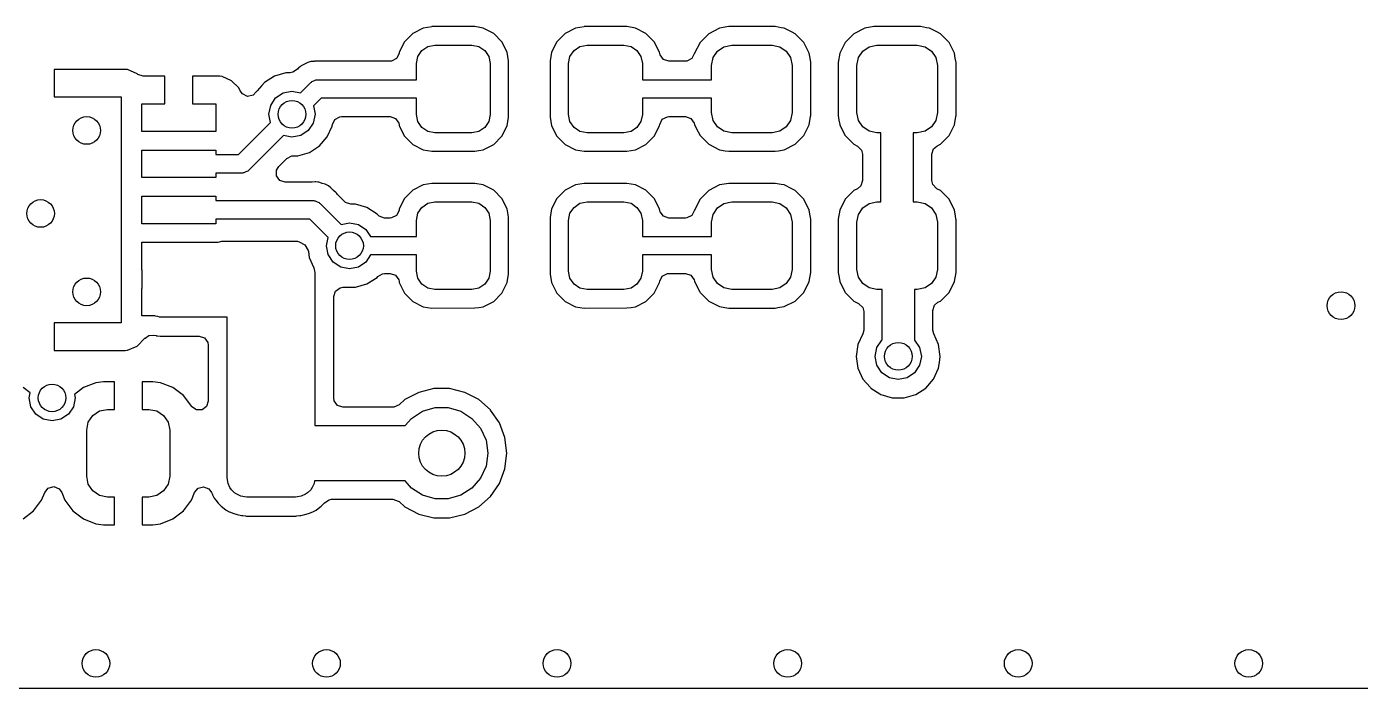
# Model space of a CAD drawing. Extents: x 100.3 to 197.2, y -144.7 to -85.3.
# Drawn here: x 162.75 to 177.21, y -144.7 to -137.52 of the extents above; entities that cross this region are included whole.
import ezdxf

# ---------------------------------------------------------------- set-up
doc = ezdxf.new("R2010")
doc.units = 0
doc.layers.add('BLACK', color=7, linetype='CONTINUOUS')

msp = doc.modelspace()

# ---------------------------------------------------------------- linework, layer by layer
at = {"layer": 'BLACK', "linetype": 'CONTINUOUS'}
for p, q in [((166.937, -137.597), (166.847, -137.687)), ((167.05, -137.539), (166.937, -137.597)), ((167.143, -137.525), (167.05, -137.539)), ((167.05, -137.539), (167.05, -137.539)), ((167.607, -137.524), (167.143, -137.524)), ((167.143, -137.524), (167.143, -137.525)), ((167.7, -137.539), (167.607, -137.524)), ((167.813, -137.597), (167.7, -137.539)), ((167.7, -137.539), (167.7, -137.539)), ((167.903, -137.687), (167.813, -137.597)), ((168.587, -137.597), (168.497, -137.687)), ((168.7, -137.539), (168.587, -137.597)), ((168.793, -137.525), (168.7, -137.539)), ((168.7, -137.539), (168.7, -137.539)), ((169.257, -137.524), (168.793, -137.524)), ((168.793, -137.524), (168.793, -137.525)), ((169.35, -137.539), (169.257, -137.524)), ((169.463, -137.597), (169.35, -137.539)), ((169.35, -137.539), (169.35, -137.539)), ((169.553, -137.687), (169.463, -137.597)), ((170.144, -137.6), (170.05, -137.694)), ((170.263, -137.54), (170.144, -137.6)), ((170.361, -137.524), (170.263, -137.54)), ((170.263, -137.54), (170.263, -137.54)), ((170.864, -137.524), (170.361, -137.524)), ((170.361, -137.524), (170.361, -137.524)), ((170.931, -137.535), (170.864, -137.524)), ((170.864, -137.524), (170.864, -137.524)), ((170.962, -137.54), (170.931, -137.535)), ((171.05, -137.585), (170.962, -137.54)), ((170.962, -137.54), (170.962, -137.54)), ((171.081, -137.6), (171.05, -137.585)), ((171.175, -137.694), (171.081, -137.6)), ((171.719, -137.6), (171.625, -137.694)), ((171.838, -137.54), (171.719, -137.6)), ((171.936, -137.524), (171.838, -137.54)), ((171.838, -137.54), (171.838, -137.54)), ((172.439, -137.524), (171.936, -137.524)), ((171.936, -137.524), (171.936, -137.524)), ((172.506, -137.535), (172.439, -137.524)), ((172.439, -137.524), (172.439, -137.524)), ((172.537, -137.54), (172.506, -137.535)), ((172.625, -137.585), (172.537, -137.54)), ((172.537, -137.54), (172.537, -137.54)), ((172.656, -137.6), (172.625, -137.585)), ((172.75, -137.694), (172.656, -137.6)), ((166.789, -137.8), (166.787, -137.814)), ((166.847, -137.687), (166.789, -137.8)), ((166.789, -137.8), (166.789, -137.8)), ((166.99, -137.848), (167.034, -137.784)), ((167.034, -137.784), (167.098, -137.74)), ((167.098, -137.74), (167.175, -137.725)), ((167.175, -137.725), (167.575, -137.725)), ((167.575, -137.725), (167.652, -137.74)), ((167.652, -137.74), (167.716, -137.784)), ((167.716, -137.784), (167.76, -137.848)), ((167.961, -137.8), (167.903, -137.687)), ((167.975, -137.893), (167.961, -137.8)), ((167.961, -137.8), (167.961, -137.8)), ((167.961, -137.8), (167.961, -137.8)), ((168.439, -137.8), (168.424, -137.893)), ((168.497, -137.687), (168.439, -137.8)), ((168.64, -137.848), (168.684, -137.784)), ((168.684, -137.784), (168.748, -137.74)), ((168.748, -137.74), (168.825, -137.725)), ((168.825, -137.725), (169.225, -137.725)), ((169.225, -137.725), (169.302, -137.74)), ((169.302, -137.74), (169.366, -137.784)), ((169.366, -137.784), (169.41, -137.848)), ((169.611, -137.8), (169.553, -137.687)), ((169.613, -137.816), (169.611, -137.8)), ((169.611, -137.8), (169.611, -137.8)), ((169.611, -137.8), (169.611, -137.8)), ((170.05, -137.694), (169.99, -137.813)), ((170.192, -137.86), (170.239, -137.789)), ((170.239, -137.789), (170.31, -137.742)), ((170.31, -137.742), (170.394, -137.725)), ((170.394, -137.725), (170.831, -137.725)), ((170.831, -137.725), (170.915, -137.742)), ((170.915, -137.742), (170.986, -137.789)), ((170.986, -137.789), (171.033, -137.86)), ((171.235, -137.813), (171.175, -137.694)), ((171.625, -137.694), (171.565, -137.813)), ((171.767, -137.86), (171.814, -137.789)), ((171.814, -137.789), (171.885, -137.742)), ((171.885, -137.742), (171.969, -137.725)), ((171.969, -137.725), (172.406, -137.725)), ((172.406, -137.725), (172.49, -137.742)), ((172.49, -137.742), (172.561, -137.789)), ((172.561, -137.789), (172.608, -137.86)), ((172.81, -137.813), (172.75, -137.694)), ((165.727, -137.948), (165.72, -137.955)), ((165.756, -137.935), (165.727, -137.948)), ((165.762, -137.932), (165.756, -137.935)), ((165.79, -137.915), (165.762, -137.932)), ((165.799, -137.913), (165.79, -137.915)), ((165.79, -137.915), (165.79, -137.915)), ((165.821, -137.906), (165.799, -137.913)), ((165.83, -137.902), (165.821, -137.906)), ((165.862, -137.901), (165.83, -137.902)), ((165.869, -137.9), (165.862, -137.901)), ((165.872, -137.899), (165.869, -137.9)), ((165.892, -137.899), (165.872, -137.899)), ((165.894, -137.899), (165.892, -137.899)), ((165.902, -137.899), (165.894, -137.899)), ((165.942, -137.897), (165.902, -137.899)), ((165.951, -137.898), (165.942, -137.897)), ((165.965, -137.899), (165.951, -137.897)), ((165.951, -137.897), (165.951, -137.898)), ((166.689, -137.899), (165.965, -137.899)), ((166.704, -137.898), (166.689, -137.899)), ((166.759, -137.871), (166.704, -137.898)), ((166.787, -137.816), (166.759, -137.871)), ((166.787, -137.814), (166.787, -137.816)), ((166.975, -137.925), (166.99, -137.848)), ((166.975, -138.1), (166.975, -137.925)), ((167.76, -137.848), (167.775, -137.925)), ((167.775, -137.925), (167.775, -138.475)), ((167.975, -138.507), (167.975, -137.893)), ((167.975, -137.893), (167.975, -137.893)), ((167.975, -137.893), (167.975, -137.893)), ((168.424, -137.893), (168.424, -138.507)), ((168.625, -137.925), (168.64, -137.848)), ((168.625, -138.475), (168.625, -137.925)), ((169.41, -137.848), (169.425, -137.925)), ((169.425, -137.925), (169.425, -138.1)), ((169.617, -137.831), (169.613, -137.816)), ((169.653, -137.881), (169.617, -137.831)), ((169.711, -137.899), (169.653, -137.881)), ((169.892, -137.899), (169.711, -137.899)), ((169.907, -137.898), (169.892, -137.899)), ((169.962, -137.871), (169.907, -137.898)), ((169.987, -137.82), (169.962, -137.871)), ((169.988, -137.82), (169.987, -137.82)), ((169.99, -137.816), (169.988, -137.819)), ((169.988, -137.819), (169.988, -137.82)), ((169.99, -137.813), (169.99, -137.813)), ((169.99, -137.813), (169.99, -137.813)), ((169.99, -137.813), (169.99, -137.816)), ((169.99, -137.816), (169.99, -137.816)), ((170.175, -137.944), (170.192, -137.86)), ((170.175, -138.1), (170.175, -137.944)), ((171.033, -137.86), (171.05, -137.944)), ((171.05, -137.944), (171.05, -138.456)), ((171.243, -137.865), (171.235, -137.813)), ((171.25, -137.911), (171.243, -137.865)), ((171.25, -138.489), (171.25, -137.911)), ((171.565, -137.813), (171.549, -137.911)), ((171.549, -137.911), (171.549, -138.489)), ((171.565, -137.813), (171.565, -137.813)), ((171.75, -137.944), (171.767, -137.86)), ((171.75, -138.456), (171.75, -137.944)), ((172.608, -137.86), (172.625, -137.944)), ((172.625, -137.944), (172.625, -138.456)), ((172.818, -137.865), (172.81, -137.813)), ((172.826, -137.911), (172.818, -137.865)), ((172.826, -138.489), (172.826, -137.911)), ((163.819, -137.987), (163.049, -137.987)), ((163.049, -137.987), (163.049, -137.987)), ((163.049, -137.987), (163.049, -138.286)), ((163.844, -137.989), (163.819, -137.987)), ((163.946, -138.035), (163.844, -137.989)), ((163.948, -138.036), (163.946, -138.035)), ((163.956, -138.043), (163.948, -138.036)), ((164.014, -138.061), (163.956, -138.043)), ((164.249, -138.061), (164.014, -138.061)), ((164.249, -138.062), (164.249, -138.061)), ((164.249, -138.362), (164.249, -138.062)), ((164.844, -138.061), (164.549, -138.061)), ((164.549, -138.061), (164.549, -138.062)), ((164.549, -138.062), (164.549, -138.362)), ((164.869, -138.064), (164.844, -138.061)), ((164.971, -138.11), (164.869, -138.064)), ((165.437, -138.06), (165.328, -138.13)), ((165.561, -138.023), (165.437, -138.06)), ((165.437, -138.06), (165.437, -138.06)), ((165.607, -138.023), (165.561, -138.023)), ((165.636, -138.019), (165.607, -138.023)), ((165.686, -137.984), (165.636, -138.019)), ((165.694, -137.974), (165.686, -137.984)), ((165.702, -137.969), (165.694, -137.974)), ((165.72, -137.955), (165.702, -137.969)), ((165.051, -138.189), (164.971, -138.11)), ((165.065, -138.221), (165.051, -138.189)), ((165.089, -138.254), (165.065, -138.221)), ((165.237, -138.232), (165.204, -138.268)), ((165.239, -138.234), (165.237, -138.232)), ((165.243, -138.228), (165.239, -138.234)), ((165.249, -138.221), (165.243, -138.228)), ((165.301, -138.161), (165.249, -138.221)), ((165.328, -138.13), (165.301, -138.161)), ((165.53, -138.243), (165.626, -138.224)), ((165.626, -138.224), (165.717, -138.242)), ((165.717, -138.242), (165.829, -138.129)), ((165.829, -138.129), (165.836, -138.126)), ((165.836, -138.126), (165.841, -138.119)), ((165.841, -138.119), (165.863, -138.112)), ((165.863, -138.112), (165.884, -138.101)), ((165.884, -138.101), (165.892, -138.102)), ((165.892, -138.102), (165.9, -138.1)), ((165.9, -138.1), (166.975, -138.1)), ((169.425, -138.1), (170.175, -138.1)), ((163.049, -138.286), (163.774, -138.286)), ((163.774, -138.286), (163.774, -140.737)), ((163.999, -138.661), (163.999, -138.362)), ((163.999, -138.362), (164.249, -138.362)), ((164.549, -138.362), (164.799, -138.362)), ((164.799, -138.362), (164.799, -138.661)), ((165.144, -138.28), (165.089, -138.254)), ((165.204, -138.268), (165.144, -138.28)), ((165.376, -138.474), (165.395, -138.378)), ((165.395, -138.378), (165.449, -138.297)), ((165.449, -138.297), (165.53, -138.243)), ((165.941, -138.3), (165.858, -138.383)), ((166.975, -138.3), (165.941, -138.3)), ((166.975, -138.475), (166.975, -138.3)), ((170.175, -138.3), (169.425, -138.3)), ((169.425, -138.3), (169.425, -138.475)), ((170.175, -138.456), (170.175, -138.3)), ((165.394, -138.565), (165.376, -138.474)), ((165.876, -138.474), (165.857, -138.57)), ((165.858, -138.383), (165.876, -138.474)), ((166.092, -138.531), (166.146, -138.502)), ((166.146, -138.502), (166.163, -138.5)), ((166.163, -138.5), (166.689, -138.5)), ((166.689, -138.5), (166.747, -138.519)), ((166.747, -138.519), (166.783, -138.569)), ((166.99, -138.552), (166.975, -138.475)), ((167.775, -138.475), (167.76, -138.552)), ((167.961, -138.6), (167.975, -138.507)), ((167.975, -138.507), (167.975, -138.507)), ((168.424, -138.507), (168.425, -138.507)), ((168.425, -138.507), (168.439, -138.6)), ((168.64, -138.552), (168.625, -138.475)), ((169.425, -138.475), (169.41, -138.552)), ((169.641, -138.529), (169.696, -138.502)), ((169.696, -138.502), (169.711, -138.5)), ((169.711, -138.5), (169.892, -138.5)), ((169.892, -138.5), (169.95, -138.519)), ((169.95, -138.519), (169.986, -138.569)), ((170.192, -138.54), (170.175, -138.456)), ((171.05, -138.456), (171.033, -138.54)), ((171.235, -138.587), (171.249, -138.5)), ((171.249, -138.5), (171.25, -138.489)), ((171.549, -138.489), (171.557, -138.538)), ((171.767, -138.54), (171.75, -138.456)), ((172.625, -138.456), (172.608, -138.54)), ((172.81, -138.587), (172.824, -138.5)), ((172.824, -138.5), (172.826, -138.489)), ((164.799, -138.661), (163.999, -138.661)), ((165.047, -138.911), (165.394, -138.565)), ((165.803, -138.651), (165.722, -138.705)), ((165.857, -138.57), (165.803, -138.651)), ((166.009, -138.72), (166.063, -138.602)), ((166.063, -138.602), (166.065, -138.585)), ((166.065, -138.585), (166.092, -138.531)), ((166.783, -138.569), (166.787, -138.584)), ((166.787, -138.584), (166.789, -138.6)), ((166.789, -138.6), (166.789, -138.6)), ((166.789, -138.6), (166.847, -138.713)), ((167.034, -138.616), (166.99, -138.552)), ((167.098, -138.66), (167.034, -138.616)), ((167.175, -138.675), (167.098, -138.66)), ((167.652, -138.66), (167.575, -138.675)), ((167.716, -138.616), (167.652, -138.66)), ((167.76, -138.552), (167.716, -138.616)), ((167.903, -138.713), (167.961, -138.6)), ((168.439, -138.6), (168.439, -138.6)), ((168.439, -138.6), (168.497, -138.713)), ((168.684, -138.616), (168.64, -138.552)), ((168.748, -138.66), (168.684, -138.616)), ((168.825, -138.675), (168.748, -138.66)), ((169.302, -138.66), (169.225, -138.675)), ((169.366, -138.616), (169.302, -138.66)), ((169.41, -138.552), (169.366, -138.616)), ((169.553, -138.713), (169.611, -138.6)), ((169.611, -138.6), (169.613, -138.584)), ((169.613, -138.584), (169.641, -138.529)), ((169.986, -138.569), (169.99, -138.584)), ((169.99, -138.584), (169.99, -138.584)), ((169.99, -138.584), (169.99, -138.587)), ((169.99, -138.587), (170.029, -138.664)), ((170.029, -138.664), (170.05, -138.706)), ((170.239, -138.611), (170.192, -138.54)), ((170.31, -138.658), (170.239, -138.611)), ((170.394, -138.675), (170.31, -138.658)), ((170.915, -138.658), (170.831, -138.675)), ((170.986, -138.611), (170.915, -138.658)), ((171.033, -138.54), (170.986, -138.611)), ((171.175, -138.706), (171.235, -138.587)), ((171.557, -138.538), (171.565, -138.584)), ((171.565, -138.584), (171.565, -138.587)), ((171.565, -138.587), (171.565, -138.587)), ((171.565, -138.587), (171.604, -138.664)), ((171.604, -138.664), (171.625, -138.706)), ((171.814, -138.611), (171.767, -138.54)), ((171.885, -138.658), (171.814, -138.611)), ((171.969, -138.675), (171.885, -138.658)), ((172.49, -138.658), (172.406, -138.675)), ((172.561, -138.611), (172.49, -138.658)), ((172.608, -138.54), (172.561, -138.611)), ((172.75, -138.706), (172.81, -138.587)), ((165.535, -138.706), (165.159, -139.082)), ((165.626, -138.724), (165.535, -138.706)), ((165.722, -138.705), (165.626, -138.724)), ((165.924, -138.818), (166.009, -138.72)), ((166.847, -138.713), (166.937, -138.803)), ((166.937, -138.803), (167.05, -138.861)), ((167.575, -138.675), (167.175, -138.675)), ((167.7, -138.861), (167.813, -138.803)), ((167.813, -138.803), (167.903, -138.713)), ((168.497, -138.713), (168.587, -138.803)), ((168.587, -138.803), (168.7, -138.861)), ((169.225, -138.675), (168.825, -138.675)), ((169.35, -138.861), (169.463, -138.803)), ((169.463, -138.803), (169.553, -138.713)), ((170.05, -138.706), (170.144, -138.8)), ((170.144, -138.8), (170.263, -138.86)), ((170.831, -138.675), (170.394, -138.675)), ((170.962, -138.86), (171.081, -138.8)), ((171.081, -138.8), (171.175, -138.706)), ((171.625, -138.706), (171.719, -138.8)), ((171.719, -138.8), (171.719, -138.8)), ((171.719, -138.8), (171.758, -138.819)), ((172.012, -138.675), (171.969, -138.675)), ((172.012, -139.425), (172.012, -138.675)), ((172.406, -138.675), (172.362, -138.675)), ((172.362, -138.675), (172.362, -139.425)), ((172.617, -138.819), (172.642, -138.807)), ((172.642, -138.807), (172.656, -138.8)), ((172.656, -138.8), (172.75, -138.706)), ((163.999, -139.161), (163.999, -138.862)), ((163.999, -138.862), (164.799, -138.862)), ((164.799, -138.862), (164.799, -138.911)), ((164.799, -138.911), (165.047, -138.911)), ((165.483, -139.042), (165.572, -138.953)), ((165.572, -138.953), (165.626, -138.926)), ((165.626, -138.926), (165.642, -138.924)), ((165.642, -138.924), (165.691, -138.924)), ((165.691, -138.924), (165.815, -138.888)), ((165.691, -138.924), (165.691, -138.924)), ((165.815, -138.888), (165.924, -138.818)), ((167.05, -138.861), (167.143, -138.875)), ((167.143, -138.875), (167.607, -138.875)), ((167.607, -138.875), (167.653, -138.868)), ((167.607, -138.875), (167.607, -138.875)), ((167.607, -138.875), (167.607, -138.875)), ((167.653, -138.868), (167.7, -138.861)), ((167.7, -138.861), (167.7, -138.861)), ((167.7, -138.861), (167.7, -138.861)), ((168.7, -138.861), (168.793, -138.875)), ((168.793, -138.875), (169.257, -138.875)), ((169.257, -138.875), (169.303, -138.868)), ((169.257, -138.875), (169.257, -138.875)), ((169.257, -138.875), (169.257, -138.875)), ((169.303, -138.868), (169.35, -138.861)), ((169.35, -138.861), (169.35, -138.861)), ((169.35, -138.861), (169.35, -138.861)), ((170.263, -138.86), (170.324, -138.87)), ((170.324, -138.87), (170.361, -138.875)), ((170.361, -138.875), (170.361, -138.875)), ((170.361, -138.875), (170.864, -138.875)), ((170.864, -138.875), (170.901, -138.87)), ((170.901, -138.87), (170.962, -138.86)), ((171.758, -138.819), (171.801, -138.863)), ((171.801, -138.863), (171.812, -138.908)), ((171.812, -138.908), (171.812, -139.192)), ((172.563, -138.908), (172.582, -138.849)), ((172.563, -139.192), (172.563, -138.908)), ((172.582, -138.849), (172.617, -138.819)), ((165.125, -139.1), (165.104, -139.11)), ((165.147, -139.092), (165.125, -139.1)), ((165.152, -139.086), (165.147, -139.092)), ((165.159, -139.082), (165.152, -139.086)), ((165.459, -139.081), (165.483, -139.042)), ((165.459, -139.143), (165.459, -139.081)), ((164.799, -139.161), (163.999, -139.161)), ((165.088, -139.112), (164.799, -139.112)), ((164.799, -139.112), (164.799, -139.161)), ((165.096, -139.109), (165.088, -139.112)), ((165.104, -139.11), (165.096, -139.109)), ((165.495, -139.192), (165.459, -139.143)), ((165.553, -139.211), (165.495, -139.192)), ((165.837, -139.211), (165.553, -139.211)), ((165.844, -139.211), (165.837, -139.211)), ((165.876, -139.206), (165.844, -139.211)), ((165.885, -139.208), (165.876, -139.206)), ((165.876, -139.206), (165.876, -139.206)), ((165.908, -139.211), (165.885, -139.208)), ((165.918, -139.211), (165.908, -139.211)), ((165.947, -139.223), (165.918, -139.211)), ((165.918, -139.211), (165.918, -139.211)), ((165.918, -139.211), (165.918, -139.211)), ((165.918, -139.211), (165.918, -139.211)), ((165.954, -139.225), (165.947, -139.223)), ((165.985, -139.232), (165.954, -139.225)), ((165.993, -139.237), (165.985, -139.232)), ((165.985, -139.232), (165.985, -139.232)), ((166.013, -139.248), (165.993, -139.237)), ((166.022, -139.252), (166.013, -139.248)), ((167.05, -139.239), (166.937, -139.297)), ((167.143, -139.225), (167.05, -139.239)), ((167.05, -139.239), (167.05, -139.239)), ((167.607, -139.225), (167.143, -139.225)), ((167.143, -139.225), (167.143, -139.225)), ((167.7, -139.239), (167.607, -139.225)), ((167.813, -139.297), (167.7, -139.239)), ((167.7, -139.239), (167.7, -139.239)), ((168.7, -139.239), (168.587, -139.297)), ((168.793, -139.225), (168.7, -139.239)), ((168.7, -139.239), (168.7, -139.239)), ((169.257, -139.225), (168.793, -139.225)), ((168.793, -139.225), (168.793, -139.225)), ((169.35, -139.239), (169.257, -139.225)), ((169.463, -139.297), (169.35, -139.239)), ((169.35, -139.239), (169.35, -139.239)), ((170.263, -139.24), (170.144, -139.3)), ((170.361, -139.225), (170.263, -139.24)), ((170.263, -139.24), (170.263, -139.24)), ((170.864, -139.225), (170.361, -139.225)), ((170.361, -139.225), (170.361, -139.225)), ((170.929, -139.235), (170.864, -139.225)), ((170.864, -139.225), (170.864, -139.225)), ((170.962, -139.24), (170.929, -139.235)), ((171.047, -139.283), (170.962, -139.24)), ((170.962, -139.24), (170.962, -139.24)), ((171.812, -139.192), (171.793, -139.251)), ((172.574, -139.237), (172.563, -139.192)), ((172.617, -139.281), (172.574, -139.237)), ((163.999, -139.661), (163.999, -139.362)), ((163.999, -139.362), (164.799, -139.362)), ((164.799, -139.362), (164.799, -139.411)), ((166.046, -139.273), (166.022, -139.252)), ((166.051, -139.277), (166.046, -139.273)), ((166.054, -139.279), (166.051, -139.277)), ((166.068, -139.293), (166.054, -139.279)), ((166.07, -139.295), (166.068, -139.293)), ((166.076, -139.3), (166.07, -139.295)), ((166.105, -139.327), (166.076, -139.3)), ((166.111, -139.335), (166.105, -139.327)), ((166.112, -139.334), (166.111, -139.335)), ((166.12, -139.345), (166.112, -139.334)), ((166.195, -139.421), (166.12, -139.345)), ((166.847, -139.387), (166.789, -139.5)), ((166.937, -139.297), (166.847, -139.387)), ((167.903, -139.387), (167.813, -139.297)), ((167.961, -139.5), (167.903, -139.387)), ((168.497, -139.387), (168.439, -139.5)), ((168.587, -139.297), (168.497, -139.387)), ((169.553, -139.387), (169.463, -139.297)), ((169.611, -139.5), (169.553, -139.387)), ((170.05, -139.394), (169.99, -139.513)), ((170.144, -139.3), (170.05, -139.394)), ((171.081, -139.3), (171.047, -139.283)), ((171.175, -139.394), (171.081, -139.3)), ((171.235, -139.513), (171.175, -139.394)), ((171.625, -139.394), (171.565, -139.513)), ((171.719, -139.3), (171.625, -139.394)), ((171.758, -139.281), (171.719, -139.3)), ((171.793, -139.251), (171.758, -139.281)), ((172.656, -139.3), (172.617, -139.281)), ((172.75, -139.394), (172.656, -139.3)), ((172.656, -139.3), (172.656, -139.3)), ((172.81, -139.513), (172.75, -139.394)), ((164.799, -139.411), (165.862, -139.411)), ((165.862, -139.411), (165.869, -139.414)), ((165.869, -139.414), (165.877, -139.413)), ((165.877, -139.413), (165.898, -139.423)), ((165.898, -139.423), (165.92, -139.431)), ((165.92, -139.431), (165.925, -139.437)), ((165.925, -139.437), (165.932, -139.441)), ((165.932, -139.441), (166.159, -139.668)), ((166.207, -139.431), (166.195, -139.421)), ((166.265, -139.45), (166.207, -139.431)), ((166.315, -139.45), (166.265, -139.45)), ((166.439, -139.486), (166.315, -139.45)), ((166.315, -139.45), (166.315, -139.45)), ((166.548, -139.556), (166.439, -139.486)), ((166.439, -139.486), (166.439, -139.486)), ((166.439, -139.486), (166.439, -139.486)), ((166.439, -139.486), (166.439, -139.486)), ((166.787, -139.516), (166.759, -139.571)), ((166.789, -139.5), (166.787, -139.516)), ((166.99, -139.548), (167.034, -139.484)), ((167.034, -139.484), (167.098, -139.44)), ((167.098, -139.44), (167.175, -139.425)), ((167.175, -139.425), (167.575, -139.425)), ((167.575, -139.425), (167.652, -139.44)), ((167.652, -139.44), (167.716, -139.484)), ((167.716, -139.484), (167.76, -139.548)), ((167.971, -139.564), (167.961, -139.5)), ((167.961, -139.5), (167.961, -139.5)), ((167.961, -139.5), (167.961, -139.5)), ((168.439, -139.5), (168.424, -139.593)), ((168.64, -139.548), (168.684, -139.484)), ((168.684, -139.484), (168.748, -139.44)), ((168.748, -139.44), (168.825, -139.425)), ((168.825, -139.425), (169.225, -139.425)), ((169.225, -139.425), (169.302, -139.44)), ((169.302, -139.44), (169.366, -139.484)), ((169.366, -139.484), (169.41, -139.548)), ((169.613, -139.516), (169.611, -139.5)), ((169.611, -139.5), (169.611, -139.5)), ((169.611, -139.5), (169.611, -139.5)), ((169.617, -139.531), (169.613, -139.516)), ((169.653, -139.581), (169.617, -139.531)), ((169.987, -139.52), (169.962, -139.571)), ((169.988, -139.52), (169.987, -139.52)), ((169.99, -139.516), (169.988, -139.519)), ((169.988, -139.519), (169.988, -139.52)), ((169.99, -139.513), (169.99, -139.513)), ((169.99, -139.513), (169.99, -139.513)), ((169.99, -139.513), (169.99, -139.516)), ((169.99, -139.516), (169.99, -139.516)), ((170.192, -139.56), (170.239, -139.489)), ((170.239, -139.489), (170.31, -139.442)), ((170.31, -139.442), (170.394, -139.425)), ((170.394, -139.425), (170.831, -139.425)), ((170.831, -139.425), (170.915, -139.442)), ((170.915, -139.442), (170.986, -139.489)), ((170.986, -139.489), (171.033, -139.56)), ((171.245, -139.574), (171.235, -139.513)), ((171.565, -139.513), (171.549, -139.611)), ((171.565, -139.513), (171.565, -139.513)), ((171.767, -139.56), (171.814, -139.489)), ((171.814, -139.489), (171.885, -139.442)), ((171.885, -139.442), (171.969, -139.425)), ((171.969, -139.425), (172.012, -139.425)), ((172.362, -139.425), (172.406, -139.425)), ((172.406, -139.425), (172.49, -139.442)), ((172.49, -139.442), (172.561, -139.489)), ((172.561, -139.489), (172.608, -139.56)), ((172.82, -139.574), (172.81, -139.513)), ((164.799, -139.661), (163.999, -139.661)), ((165.82, -139.612), (164.799, -139.612)), ((164.799, -139.612), (164.799, -139.661)), ((166.018, -139.809), (165.82, -139.612)), ((166.159, -139.668), (166.25, -139.65)), ((166.25, -139.65), (166.346, -139.669)), ((166.346, -139.669), (166.427, -139.723)), ((166.556, -139.565), (166.548, -139.556)), ((166.548, -139.556), (166.548, -139.556)), ((166.573, -139.581), (166.556, -139.565)), ((166.631, -139.6), (166.573, -139.581)), ((166.689, -139.6), (166.631, -139.6)), ((166.704, -139.598), (166.689, -139.6)), ((166.759, -139.571), (166.704, -139.598)), ((166.975, -139.625), (166.99, -139.548)), ((166.975, -139.8), (166.975, -139.625)), ((167.76, -139.548), (167.775, -139.625)), ((167.775, -139.625), (167.775, -140.175)), ((167.975, -139.593), (167.971, -139.564)), ((167.975, -140.207), (167.975, -139.593)), ((168.424, -139.593), (168.424, -140.207)), ((168.625, -139.625), (168.64, -139.548)), ((168.625, -140.175), (168.625, -139.625)), ((169.41, -139.548), (169.425, -139.625)), ((169.425, -139.625), (169.425, -139.8)), ((169.711, -139.6), (169.653, -139.581)), ((169.892, -139.6), (169.711, -139.6)), ((169.907, -139.598), (169.892, -139.6)), ((169.962, -139.571), (169.907, -139.598)), ((170.175, -139.644), (170.192, -139.56)), ((170.175, -139.8), (170.175, -139.644)), ((171.033, -139.56), (171.05, -139.644)), ((171.05, -139.644), (171.05, -140.156)), ((171.25, -139.61), (171.245, -139.574)), ((171.25, -139.611), (171.25, -139.61)), ((171.25, -140.189), (171.25, -139.611)), ((171.549, -139.611), (171.549, -140.189)), ((171.75, -139.644), (171.767, -139.56)), ((171.75, -140.156), (171.75, -139.644)), ((172.608, -139.56), (172.625, -139.644)), ((172.625, -139.644), (172.625, -140.156)), ((172.825, -139.61), (172.82, -139.574)), ((172.826, -139.611), (172.825, -139.61)), ((172.826, -140), (172.826, -139.611)), ((166, -139.9), (166.018, -139.809)), ((166.427, -139.723), (166.478, -139.8)), ((166.478, -139.8), (166.975, -139.8)), ((169.425, -139.8), (170.175, -139.8)), ((163.999, -140.161), (163.999, -139.862)), ((163.999, -139.862), (164.799, -139.862)), ((164.799, -139.862), (164.799, -139.862)), ((164.799, -139.862), (164.819, -139.862)), ((164.819, -139.862), (164.824, -139.861)), ((164.819, -139.862), (164.819, -139.862)), ((164.824, -139.861), (164.867, -139.852)), ((164.867, -139.852), (164.891, -139.85)), ((164.891, -139.85), (165.663, -139.85)), ((165.663, -139.85), (165.687, -139.852)), ((165.687, -139.852), (165.704, -139.856)), ((165.704, -139.856), (165.766, -139.889)), ((165.766, -139.889), (165.802, -139.95)), ((165.802, -139.95), (165.804, -139.961)), ((165.804, -139.961), (165.813, -140.028)), ((166.019, -139.996), (166, -139.9)), ((165.813, -140.028), (165.813, -140.028)), ((165.813, -140.028), (165.813, -140.028)), ((165.813, -140.028), (165.813, -140.028)), ((165.813, -140.028), (165.864, -140.138)), ((166.073, -140.077), (166.019, -139.996)), ((166.154, -140.131), (166.073, -140.077)), ((166.427, -140.077), (166.346, -140.131)), ((166.478, -140), (166.427, -140.077)), ((166.975, -140), (166.478, -140)), ((166.975, -140.175), (166.975, -140)), ((170.175, -140), (169.425, -140)), ((169.425, -140), (169.425, -140.175)), ((170.175, -140.156), (170.175, -140)), ((172.826, -140.189), (172.826, -140)), ((164, -140.161), (163.999, -140.161)), ((164, -140.362), (164, -140.161)), ((165.864, -140.138), (165.875, -140.191)), ((165.875, -140.191), (165.875, -141.85)), ((166.25, -140.15), (166.154, -140.131)), ((166.346, -140.131), (166.25, -140.15)), ((166.439, -140.314), (166.548, -140.244)), ((166.548, -140.244), (166.556, -140.235)), ((166.556, -140.235), (166.608, -140.203)), ((166.608, -140.203), (166.631, -140.201)), ((166.631, -140.201), (166.689, -140.201)), ((166.689, -140.201), (166.747, -140.219)), ((166.747, -140.219), (166.783, -140.269)), ((166.99, -140.252), (166.975, -140.175)), ((167.034, -140.316), (166.99, -140.252)), ((167.76, -140.252), (167.716, -140.316)), ((167.775, -140.175), (167.76, -140.252)), ((167.961, -140.3), (167.975, -140.207)), ((167.975, -140.207), (167.975, -140.207)), ((168.424, -140.207), (168.425, -140.207)), ((168.425, -140.207), (168.439, -140.3)), ((168.64, -140.252), (168.625, -140.175)), ((168.684, -140.316), (168.64, -140.252)), ((169.41, -140.252), (169.366, -140.316)), ((169.425, -140.175), (169.41, -140.252)), ((169.613, -140.284), (169.641, -140.229)), ((169.641, -140.229), (169.696, -140.202)), ((169.696, -140.202), (169.711, -140.201)), ((169.711, -140.201), (169.892, -140.201)), ((169.892, -140.201), (169.95, -140.219)), ((169.95, -140.219), (169.986, -140.269)), ((170.192, -140.24), (170.175, -140.156)), ((170.239, -140.311), (170.192, -140.24)), ((171.033, -140.24), (170.986, -140.311)), ((171.05, -140.156), (171.033, -140.24)), ((171.235, -140.287), (171.25, -140.189)), ((171.25, -140.189), (171.25, -140.189)), ((171.549, -140.189), (171.552, -140.207)), ((171.552, -140.207), (171.565, -140.284)), ((171.767, -140.24), (171.75, -140.156)), ((171.814, -140.311), (171.767, -140.24)), ((172.608, -140.24), (172.561, -140.311)), ((172.625, -140.156), (172.608, -140.24)), ((172.81, -140.287), (172.826, -140.189)), ((163.999, -140.661), (163.999, -140.362)), ((163.999, -140.362), (164, -140.362)), ((166.081, -140.45), (166.099, -140.391)), ((166.099, -140.391), (166.149, -140.355)), ((166.149, -140.355), (166.179, -140.35)), ((166.179, -140.35), (166.315, -140.35)), ((166.315, -140.35), (166.439, -140.314)), ((166.315, -140.35), (166.315, -140.35)), ((166.783, -140.269), (166.787, -140.284)), ((166.787, -140.284), (166.789, -140.3)), ((166.789, -140.3), (166.789, -140.3)), ((166.789, -140.3), (166.847, -140.413)), ((167.098, -140.36), (167.034, -140.316)), ((167.175, -140.375), (167.098, -140.36)), ((167.575, -140.375), (167.175, -140.375)), ((167.652, -140.36), (167.575, -140.375)), ((167.716, -140.316), (167.652, -140.36)), ((167.903, -140.413), (167.961, -140.3)), ((168.439, -140.3), (168.439, -140.3)), ((168.439, -140.3), (168.497, -140.413)), ((168.748, -140.36), (168.684, -140.316)), ((168.825, -140.375), (168.748, -140.36)), ((169.225, -140.375), (168.825, -140.375)), ((169.302, -140.36), (169.225, -140.375)), ((169.366, -140.316), (169.302, -140.36)), ((169.553, -140.413), (169.611, -140.3)), ((169.611, -140.3), (169.613, -140.284)), ((169.986, -140.269), (169.99, -140.284)), ((169.99, -140.284), (169.99, -140.284)), ((169.99, -140.284), (169.99, -140.287)), ((169.99, -140.287), (170.047, -140.399)), ((170.047, -140.399), (170.05, -140.406)), ((170.05, -140.406), (170.144, -140.5)), ((170.31, -140.358), (170.239, -140.311)), ((170.394, -140.375), (170.31, -140.358)), ((170.831, -140.375), (170.394, -140.375)), ((170.915, -140.358), (170.831, -140.375)), ((170.986, -140.311), (170.915, -140.358)), ((171.081, -140.5), (171.175, -140.406)), ((171.175, -140.406), (171.235, -140.287)), ((171.565, -140.284), (171.565, -140.287)), ((171.565, -140.287), (171.565, -140.287)), ((171.565, -140.287), (171.622, -140.399)), ((171.622, -140.399), (171.625, -140.406)), ((171.625, -140.406), (171.719, -140.5)), ((171.885, -140.358), (171.814, -140.311)), ((171.969, -140.375), (171.885, -140.358)), ((172.025, -140.375), (171.969, -140.375)), ((172.025, -140.922), (172.025, -140.375)), ((172.406, -140.375), (172.375, -140.375)), ((172.375, -140.375), (172.375, -140.922)), ((172.49, -140.358), (172.406, -140.375)), ((172.561, -140.311), (172.49, -140.358)), ((172.656, -140.5), (172.75, -140.406)), ((172.75, -140.406), (172.81, -140.287)), ((166.081, -141.55), (166.081, -140.45)), ((166.847, -140.413), (166.937, -140.503)), ((166.937, -140.503), (167.05, -140.561)), ((167.7, -140.561), (167.813, -140.503)), ((167.813, -140.503), (167.903, -140.413)), ((168.497, -140.413), (168.587, -140.503)), ((168.587, -140.503), (168.7, -140.561)), ((169.35, -140.561), (169.463, -140.503)), ((169.463, -140.503), (169.553, -140.413)), ((170.144, -140.5), (170.263, -140.56)), ((170.962, -140.56), (171.081, -140.5)), ((171.719, -140.5), (171.77, -140.526)), ((171.77, -140.526), (171.814, -140.569)), ((172.575, -140.601), (172.594, -140.543)), ((172.594, -140.543), (172.63, -140.513)), ((172.63, -140.513), (172.656, -140.5)), ((164.14, -140.661), (163.999, -140.661)), ((164.148, -140.665), (164.14, -140.661)), ((164.17, -140.669), (164.148, -140.665)), ((164.188, -140.673), (164.17, -140.669)), ((164.212, -140.675), (164.188, -140.673)), ((164.725, -140.675), (164.212, -140.675)), ((164.925, -140.675), (164.725, -140.675)), ((164.925, -140.875), (164.925, -140.675)), ((167.05, -140.561), (167.143, -140.576)), ((167.143, -140.576), (167.607, -140.575)), ((167.607, -140.575), (167.653, -140.568)), ((167.607, -140.575), (167.607, -140.575)), ((167.607, -140.575), (167.607, -140.575)), ((167.653, -140.568), (167.7, -140.561)), ((167.7, -140.561), (167.7, -140.561)), ((167.7, -140.561), (167.7, -140.561)), ((168.7, -140.561), (168.793, -140.576)), ((168.793, -140.576), (169.257, -140.575)), ((169.257, -140.575), (169.303, -140.568)), ((169.257, -140.575), (169.257, -140.575)), ((169.257, -140.575), (169.257, -140.575)), ((169.303, -140.568), (169.35, -140.561)), ((169.35, -140.561), (169.35, -140.561)), ((169.35, -140.561), (169.35, -140.561)), ((170.263, -140.56), (170.32, -140.569)), ((170.32, -140.569), (170.361, -140.576)), ((170.361, -140.576), (170.361, -140.576)), ((170.361, -140.576), (170.864, -140.576)), ((170.864, -140.576), (170.893, -140.571)), ((170.893, -140.571), (170.962, -140.56)), ((171.814, -140.569), (171.825, -140.614)), ((171.825, -140.614), (171.825, -140.816)), ((172.575, -140.693), (172.575, -140.601)), ((172.575, -140.816), (172.575, -140.693)), ((163.774, -140.737), (163.049, -140.737)), ((163.049, -140.737), (163.049, -141.036)), ((171.825, -140.816), (171.816, -140.857)), ((172.584, -140.857), (172.575, -140.816)), ((163.946, -140.988), (164.032, -140.902)), ((164.032, -140.902), (164.034, -140.904)), ((164.034, -140.904), (164.073, -140.874)), ((164.073, -140.874), (164.125, -140.87)), ((164.125, -140.87), (164.153, -140.875)), ((164.153, -140.875), (164.158, -140.876)), ((164.158, -140.876), (164.163, -140.877)), ((164.163, -140.877), (164.163, -140.877)), ((164.163, -140.877), (164.169, -140.877)), ((164.169, -140.877), (164.197, -140.88)), ((164.197, -140.88), (164.207, -140.88)), ((164.207, -140.88), (164.62, -140.88)), ((164.62, -140.88), (164.679, -140.899)), ((164.679, -140.899), (164.715, -140.949)), ((164.715, -140.949), (164.719, -140.98)), ((164.719, -140.98), (164.719, -141.587)), ((164.925, -142.413), (164.925, -140.875)), ((171.763, -140.972), (171.745, -141.1)), ((171.816, -140.857), (171.763, -140.972)), ((171.969, -141.004), (172.023, -140.923)), ((172.023, -140.923), (172.025, -140.922)), ((172.375, -140.922), (172.377, -140.923)), ((172.377, -140.923), (172.431, -141.004)), ((172.637, -140.972), (172.584, -140.857)), ((172.655, -141.1), (172.637, -140.972)), ((172.637, -140.972), (172.637, -140.972)), ((163.049, -141.036), (163.819, -141.036)), ((163.049, -141.036), (163.049, -141.036)), ((163.819, -141.036), (163.844, -141.034)), ((163.819, -141.036), (163.819, -141.036)), ((163.844, -141.034), (163.946, -140.988)), ((171.745, -141.1), (171.745, -141.1)), ((171.745, -141.1), (171.763, -141.228)), ((171.95, -141.1), (171.969, -141.004)), ((171.969, -141.196), (171.95, -141.1)), ((172.431, -141.004), (172.45, -141.1)), ((172.45, -141.1), (172.431, -141.196)), ((172.646, -141.165), (172.655, -141.1)), ((172.655, -141.1), (172.655, -141.1)), ((171.763, -141.228), (171.799, -141.306)), ((172.023, -141.277), (171.969, -141.196)), ((172.431, -141.196), (172.377, -141.277)), ((172.583, -141.346), (172.637, -141.228)), ((172.637, -141.228), (172.646, -141.165)), ((163.5, -141.385), (163.365, -141.438)), ((163.584, -141.375), (163.5, -141.385)), ((163.7, -141.375), (163.584, -141.375)), ((163.7, -141.675), (163.7, -141.375)), ((163.7, -141.375), (163.7, -141.375)), ((164.116, -141.375), (164, -141.375)), ((164, -141.375), (164, -141.375)), ((164, -141.375), (164, -141.675)), ((164.2, -141.385), (164.116, -141.375)), ((164.335, -141.438), (164.2, -141.385)), ((171.799, -141.306), (171.817, -141.346)), ((171.817, -141.346), (171.897, -141.438)), ((172.104, -141.331), (172.023, -141.277)), ((172.2, -141.35), (172.104, -141.331)), ((172.296, -141.331), (172.2, -141.35)), ((172.377, -141.277), (172.296, -141.331)), ((172.498, -141.444), (172.583, -141.346)), ((162.786, -141.496), (162.71, -141.438)), ((162.775, -141.55), (162.786, -141.496)), ((162.794, -141.646), (162.775, -141.55)), ((163.275, -141.55), (163.256, -141.646)), ((163.365, -141.438), (163.267, -141.512)), ((163.267, -141.512), (163.275, -141.55)), ((164.45, -141.525), (164.335, -141.438)), ((164.539, -141.644), (164.45, -141.525)), ((164.45, -141.525), (164.45, -141.525)), ((166.085, -141.581), (166.081, -141.55)), ((167, -141.49), (166.849, -141.569)), ((167.165, -141.45), (167, -141.49)), ((167.335, -141.45), (167.165, -141.45)), ((167.165, -141.45), (167.165, -141.45)), ((167.5, -141.49), (167.335, -141.45)), ((167.335, -141.45), (167.335, -141.45)), ((167.651, -141.569), (167.5, -141.49)), ((167.5, -141.49), (167.5, -141.49)), ((167.5, -141.49), (167.5, -141.49)), ((171.897, -141.438), (171.902, -141.444)), ((171.902, -141.444), (171.998, -141.505)), ((171.998, -141.505), (172.011, -141.514)), ((172.011, -141.514), (172.135, -141.55)), ((172.135, -141.55), (172.135, -141.55)), ((172.135, -141.55), (172.265, -141.55)), ((172.265, -141.55), (172.389, -141.514)), ((172.265, -141.55), (172.265, -141.55)), ((172.389, -141.514), (172.498, -141.444)), ((162.848, -141.727), (162.794, -141.646)), ((163.256, -141.646), (163.202, -141.727)), ((163.466, -141.741), (163.539, -141.692)), ((163.539, -141.692), (163.625, -141.675)), ((163.625, -141.675), (163.7, -141.675)), ((164, -141.675), (164.075, -141.675)), ((164.075, -141.675), (164.161, -141.692)), ((164.161, -141.692), (164.234, -141.741)), ((164.54, -141.645), (164.539, -141.644)), ((164.541, -141.645), (164.54, -141.645)), ((164.541, -141.646), (164.541, -141.645)), ((164.59, -141.681), (164.541, -141.646)), ((164.541, -141.646), (164.541, -141.646)), ((164.651, -141.681), (164.59, -141.681)), ((164.701, -141.645), (164.651, -141.681)), ((164.719, -141.587), (164.701, -141.645)), ((166.121, -141.631), (166.085, -141.581)), ((166.179, -141.649), (166.121, -141.631)), ((166.721, -141.649), (166.179, -141.649)), ((166.731, -141.649), (166.721, -141.649)), ((166.787, -141.625), (166.731, -141.649)), ((166.849, -141.569), (166.787, -141.625)), ((166.923, -141.772), (167.042, -141.695)), ((167.042, -141.695), (167.179, -141.655)), ((167.179, -141.655), (167.321, -141.655)), ((167.321, -141.655), (167.458, -141.695)), ((167.458, -141.695), (167.577, -141.772)), ((167.777, -141.681), (167.651, -141.569)), ((167.651, -141.569), (167.651, -141.569)), ((167.778, -141.682), (167.777, -141.681)), ((167.875, -141.822), (167.778, -141.682)), ((162.929, -141.781), (162.848, -141.727)), ((163.025, -141.8), (162.929, -141.781)), ((163.121, -141.781), (163.025, -141.8)), ((163.202, -141.727), (163.121, -141.781)), ((163.4, -141.9), (163.417, -141.814)), ((163.417, -141.814), (163.466, -141.741)), ((164.234, -141.741), (164.283, -141.814)), ((164.283, -141.814), (164.3, -141.9)), ((165.875, -141.85), (166.855, -141.85)), ((166.855, -141.85), (166.923, -141.772)), ((167.577, -141.772), (167.671, -141.88)), ((167.935, -141.981), (167.875, -141.822)), ((163.4, -142.4), (163.4, -141.9)), ((164.3, -141.9), (164.3, -142.4)), ((167.671, -141.88), (167.73, -142.009)), ((167.956, -142.15), (167.935, -141.981)), ((167.73, -142.009), (167.75, -142.15)), ((167.75, -142.15), (167.73, -142.291)), ((167.935, -142.319), (167.956, -142.15)), ((163.417, -142.486), (163.4, -142.4)), ((164.3, -142.4), (164.283, -142.486)), ((164.927, -142.437), (164.925, -142.413)), ((167.671, -142.42), (167.577, -142.528)), ((167.73, -142.291), (167.671, -142.42)), ((167.875, -142.478), (167.935, -142.319)), ((162.912, -142.66), (162.945, -142.575)), ((162.945, -142.575), (162.984, -142.528)), ((162.984, -142.528), (163.044, -142.512)), ((163.044, -142.512), (163.101, -142.535)), ((163.101, -142.535), (163.13, -142.575)), ((163.13, -142.575), (163.163, -142.66)), ((163.466, -142.559), (163.417, -142.486)), ((163.539, -142.608), (163.466, -142.559)), ((164.234, -142.559), (164.161, -142.608)), ((164.283, -142.486), (164.234, -142.559)), ((164.57, -142.576), (164.609, -142.529)), ((164.609, -142.529), (164.668, -142.514)), ((164.668, -142.514), (164.725, -142.536)), ((164.725, -142.536), (164.753, -142.575)), ((164.753, -142.575), (164.754, -142.575)), ((164.754, -142.575), (164.763, -142.598)), ((164.935, -142.477), (164.927, -142.437)), ((164.954, -142.522), (164.935, -142.477)), ((164.97, -142.546), (164.954, -142.522)), ((165.004, -142.58), (164.97, -142.546)), ((165.83, -142.546), (165.796, -142.58)), ((165.846, -142.522), (165.83, -142.546)), ((165.865, -142.477), (165.846, -142.522)), ((165.87, -142.45), (165.865, -142.477)), ((166.855, -142.45), (165.87, -142.45)), ((166.923, -142.528), (166.855, -142.45)), ((167.042, -142.605), (166.923, -142.528)), ((167.577, -142.528), (167.458, -142.605)), ((167.778, -142.618), (167.875, -142.478)), ((162.825, -142.775), (162.912, -142.66)), ((163.163, -142.66), (163.25, -142.775)), ((163.625, -142.625), (163.539, -142.608)), ((163.7, -142.625), (163.625, -142.625)), ((163.7, -142.925), (163.7, -142.625)), ((164.075, -142.625), (164, -142.625)), ((164, -142.625), (164, -142.925)), ((164.161, -142.608), (164.075, -142.625)), ((164.45, -142.775), (164.537, -142.66)), ((164.537, -142.66), (164.57, -142.576)), ((164.763, -142.598), (164.764, -142.601)), ((164.764, -142.601), (164.764, -142.601)), ((164.764, -142.601), (164.764, -142.601)), ((164.764, -142.601), (164.783, -142.637)), ((164.783, -142.637), (164.783, -142.637)), ((164.783, -142.637), (164.799, -142.66)), ((164.799, -142.66), (164.799, -142.66)), ((164.799, -142.66), (164.824, -142.691)), ((164.824, -142.691), (164.859, -142.726)), ((165.028, -142.596), (165.004, -142.58)), ((165.073, -142.615), (165.028, -142.596)), ((165.095, -142.619), (165.073, -142.615)), ((165.113, -142.623), (165.095, -142.619)), ((165.137, -142.625), (165.113, -142.623)), ((165.175, -142.625), (165.137, -142.625)), ((165.625, -142.625), (165.175, -142.625)), ((165.663, -142.625), (165.625, -142.625)), ((165.687, -142.623), (165.663, -142.625)), ((165.727, -142.615), (165.687, -142.623)), ((165.772, -142.596), (165.727, -142.615)), ((165.796, -142.58), (165.772, -142.596)), ((165.941, -142.726), (165.976, -142.691)), ((165.976, -142.691), (165.979, -142.687)), ((165.979, -142.687), (166.031, -142.654)), ((166.031, -142.654), (166.056, -142.65)), ((166.056, -142.65), (166.721, -142.65)), ((166.721, -142.65), (166.779, -142.669)), ((166.779, -142.669), (166.787, -142.675)), ((166.787, -142.675), (166.849, -142.731)), ((167.179, -142.645), (167.042, -142.605)), ((167.321, -142.645), (167.179, -142.645)), ((167.458, -142.605), (167.321, -142.645)), ((167.651, -142.731), (167.778, -142.618)), ((162.71, -142.862), (162.825, -142.775)), ((162.825, -142.775), (162.825, -142.775)), ((163.25, -142.775), (163.25, -142.775)), ((163.25, -142.775), (163.365, -142.862)), ((163.365, -142.862), (163.5, -142.915)), ((164.2, -142.915), (164.335, -142.862)), ((164.335, -142.862), (164.45, -142.775)), ((164.45, -142.775), (164.45, -142.775)), ((164.859, -142.726), (164.89, -142.751)), ((164.89, -142.751), (164.89, -142.751)), ((164.89, -142.751), (164.913, -142.767)), ((164.913, -142.767), (164.945, -142.784)), ((164.945, -142.784), (164.949, -142.786)), ((164.949, -142.786), (164.949, -142.786)), ((164.949, -142.786), (164.994, -142.805)), ((164.994, -142.805), (165.033, -142.816)), ((165.033, -142.816), (165.033, -142.816)), ((165.033, -142.816), (165.033, -142.816)), ((165.033, -142.816), (165.078, -142.825)), ((165.078, -142.825), (165.083, -142.826)), ((165.083, -142.826), (165.088, -142.827)), ((165.088, -142.827), (165.088, -142.827)), ((165.088, -142.827), (165.094, -142.827)), ((165.094, -142.827), (165.122, -142.83)), ((165.122, -142.83), (165.132, -142.831)), ((165.132, -142.831), (165.132, -142.831)), ((165.132, -142.831), (165.668, -142.831)), ((165.668, -142.831), (165.678, -142.83)), ((165.668, -142.831), (165.668, -142.831)), ((165.678, -142.83), (165.712, -142.827)), ((165.712, -142.827), (165.717, -142.826)), ((165.717, -142.826), (165.722, -142.825)), ((165.722, -142.825), (165.767, -142.816)), ((165.722, -142.825), (165.722, -142.825)), ((165.722, -142.825), (165.722, -142.825)), ((165.767, -142.816), (165.806, -142.805)), ((165.806, -142.805), (165.851, -142.786)), ((165.851, -142.786), (165.887, -142.767)), ((165.887, -142.767), (165.91, -142.751)), ((165.91, -142.751), (165.941, -142.726)), ((166.849, -142.731), (167, -142.81)), ((167, -142.81), (167.165, -142.85)), ((167.165, -142.85), (167.165, -142.85)), ((167.165, -142.85), (167.335, -142.85)), ((167.335, -142.85), (167.5, -142.81)), ((167.335, -142.85), (167.335, -142.85)), ((167.5, -142.81), (167.651, -142.731)), ((163.5, -142.915), (163.584, -142.925)), ((163.584, -142.925), (163.584, -142.925)), ((163.584, -142.925), (163.7, -142.925)), ((163.7, -142.925), (163.7, -142.925)), ((164, -142.925), (164, -142.925)), ((164, -142.925), (164.116, -142.925)), ((164.116, -142.925), (164.2, -142.915)), ((164.116, -142.925), (164.116, -142.925)), ((183.282, -144.7), (106.048, -144.7))]:
    msp.add_line(p, q, dxfattribs=at)
at = {"layer": 'BLACK'}
for centre, radius in [((165.626, -138.474), 0.15), ((163.4, -138.65), 0.15), ((162.9, -139.55), 0.15), ((166.25, -139.9), 0.15), ((163.4, -140.4), 0.15), ((177, -140.55), 0.15), ((172.2, -141.1), 0.15), ((163.025, -141.55), 0.15), ((167.25, -142.15), 0.25), ((163.5, -144.43), 0.15), ((166, -144.43), 0.15), ((168.5, -144.43), 0.15), ((171, -144.43), 0.15), ((173.5, -144.43), 0.15), ((176, -144.43), 0.15)]:
    msp.add_circle(centre, radius, dxfattribs=at)

doc.saveas('drawing.dxf')
